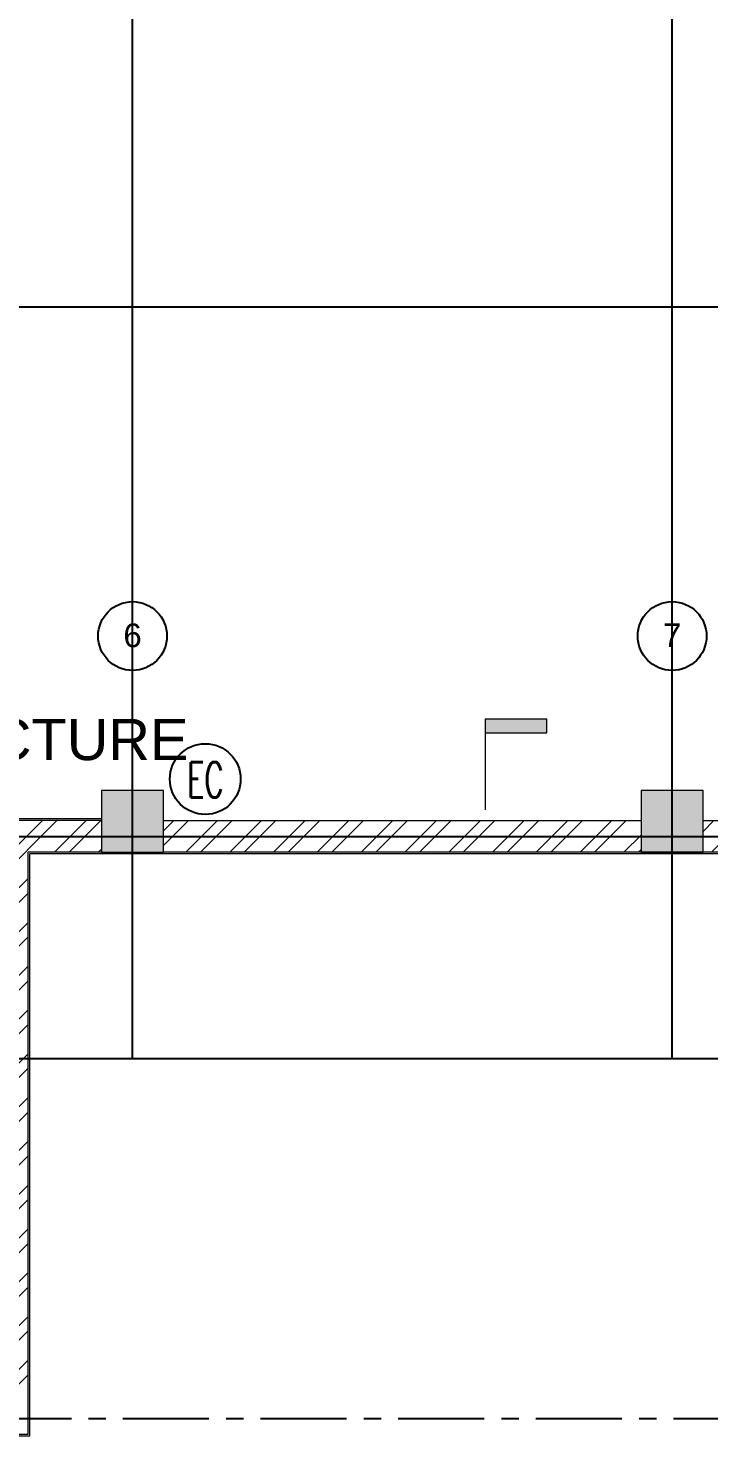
# Model space of a CAD drawing. Header units: millimetres. Extents: x 2659630 to 6742168, y -2425387 to -732288.
# Drawn here: x 2785862 to 2790807, y -1095297 to -1085064 of the extents above; entities that cross this region are included whole.
import ezdxf
from ezdxf.enums import TextEntityAlignment as Align

# ---------------------------------------------------------------- set-up
doc = ezdxf.new("R2010")
doc.units = ezdxf.units.MM
doc.linetypes.add('CENTER', pattern=[2, 1.25, -0.25, 0.25, -0.25])
for name, color, linetype, lineweight in [('A-hatch', 253, 'Continuous', 0), ('A-PLASTER', 50, 'Continuous', 0), ('A-RCC', 2, 'Continuous', 0), ('A-WALL', 113, 'Continuous', 9), ('A-WALL-PATT', 111, 'Continuous', 0), ('G-ANNO-SYMB', 111, 'Continuous', 9), ('licensing text', 7, 'Continuous', 5), ('S-GRID-IDEN', 1, 'Continuous', 9)]:
    doc.layers.add(name, color=color, linetype=linetype, lineweight=lineweight)
for name, color, linetype in [('A-LINE 08', 8, 'Continuous'), ('S-COLUMN CIRCLE', 9, 'Continuous'), ('S-COLUMN NO', 2, 'Continuous'), ('S-GRIDE LINE', 8, 'CENTER')]:
    doc.layers.add(name, color=color, linetype=linetype)
doc.styles.add('Arial', font='arial.ttf', dxfattribs={"height": 123})
doc.styles.add('Arial_2', font='arial.ttf', dxfattribs={"height": 121.981135385479})
doc.styles.add('ROMANS', font='r.shx', dxfattribs={"width": 0.7})
pattern_1 = [(45, (2608280.391754449, -1264690.882307726), (-159.0990257669732, 159.0990257669732), []), (45, (2608386.457771449, -1264690.882307726), (-159.0990257669732, 159.0990257669732), [])]

# ---------------------------------------------------------------- blocks, each defined once
blk = doc.blocks.new('Grid - M_Grid Head - Circle_02-314212-GROUND FLOOR PLAN_01')
at = {"layer": 'A-LINE 08'}
blk.add_circle((0, 0), 5.000000000000004, dxfattribs=at)
blk = doc.blocks.new('Section - M_Section Tail - Filled-28045-GROUND FLOOR PLAN-01')
at = {"layer": 'G-ANNO-SYMB'}
blk.add_hatch(color=256, dxfattribs=at).paths.add_polyline_path([(0, 8.999999999999996), (0, 0), (-2, 0), (-2, 8.999999999999996)], flags=0)
for p, q in [((0, 8.999999999999996), (-2, 8.999999999999996)), ((-2, 8.999999999999996), (-2, 0)), ((0, 0), (0, 8.999999999999996)), ((-2, 0), (0, 0))]:
    blk.add_line(p, q, dxfattribs=at)

msp = doc.modelspace()

# ---------------------------------------------------------------- hatches: boundary and pattern name
at = {"layer": 'A-hatch', "true_color": 0x939598}
h = msp.add_hatch(color=252, dxfattribs=at)
h.dxf.hatch_style = 1
h.paths.add_polyline_path([(2794685.169795455, -1076354.800480256), (2794235.169795463, -1076354.79813326), (2794235.167448485, -1076804.793973931), (2794685.167448478, -1076804.796320929)])
h.paths.add_polyline_path([(2790765.169795504, -1076354.780035292), (2790315.169795508, -1076354.777688293), (2790315.167448537, -1076804.773528967), (2790765.16744853, -1076804.775875966)])
h.paths.add_polyline_path([(2786845.169795554, -1076354.759590327), (2786395.169795563, -1076354.757243329), (2786395.167448586, -1076804.753084003), (2786845.167448578, -1076804.755430999)])
h.paths.add_polyline_path([(2782925.169795612, -1076354.739145362), (2782475.169795616, -1076354.736798365), (2782475.167448642, -1076804.732729218), (2782925.167448631, -1076804.735076217)])
h.paths.add_polyline_path([(2779005.16979566, -1076354.718700398), (2778555.169795671, -1076354.716353399), (2778555.168596098, -1076584.716353397), (2779005.168596091, -1076584.718700395)])
h.paths.add_polyline_path([(2775085.169795722, -1076354.698255433), (2774635.169795727, -1076354.695908435), (2774635.16859615, -1076584.695908431), (2775085.168596152, -1076584.69825543)])
h.paths.add_polyline_path([(2771465.169837732, -1076354.679375135), (2771015.169837739, -1076354.677028136), (2771015.168638164, -1076584.677028134), (2771465.168638157, -1076584.67937513)])
h.paths.add_polyline_path([(2767955.169879762, -1076354.65700327), (2767505.169879762, -1076354.65465627), (2767505.16987974, -1076354.658721548), (2767735.164614903, -1076584.655855823), (2767955.168680178, -1076584.657003265)])
h.paths.add_polyline_path([(2767505.16987974, -1076354.658721548), (2767505.168680184, -1076584.654656268), (2767735.164614903, -1076584.655855823)])
h.paths.add_polyline_path([(2767735.150373595, -1080094.655761754), (2767505.150373593, -1080094.654562177), (2767505.148026599, -1080544.654562172), (2767735.148026599, -1080544.655761749)])
h.paths.add_polyline_path([(2767735.115064327, -1086864.651694801), (2767505.115064329, -1086864.650495223), (2767505.112717329, -1087314.650495219), (2767735.112717329, -1087314.651694795)])
h.paths.add_polyline_path([(2767955.094410716, -1090824.657003073), (2767735.094316674, -1090824.65585565), (2767505.09321115, -1091054.654562027), (2767505.09321115, -1091054.654656072), (2767955.093211142, -1091054.657003071)])
h.paths.add_polyline_path([(2767735.094316674, -1090824.65585565), (2767505.094410721, -1090824.654656073), (2767505.09321115, -1091054.654562027)])
h.paths.add_polyline_path([(2771465.094368709, -1090824.67530966), (2771015.094368713, -1090824.672962662), (2771015.093169142, -1091054.67296266), (2771465.093169132, -1091054.675309656)])
h.paths.add_polyline_path([(2775085.094326703, -1090824.694189962), (2774635.094326707, -1090824.691842962), (2774635.09312713, -1091054.691842958), (2775085.093127126, -1091054.694189958)])
h.paths.add_polyline_path([(2782925.095557934, -1090604.734985851), (2782475.095557941, -1090604.732638852), (2782475.093210936, -1091054.734102081), (2782925.09321093, -1091054.736449081)])
h.paths.add_polyline_path([(2786845.095557883, -1090604.755430815), (2786395.095557889, -1090604.753083816), (2786395.093210889, -1091054.753177854), (2786845.093210885, -1091054.755524852)])
h.paths.add_polyline_path([(2790765.095557833, -1090604.775875778), (2790315.095557842, -1090604.77352878), (2790315.093210844, -1091054.773622818), (2790765.093210833, -1091054.775969817)])
h.paths.add_polyline_path([(2794685.095557783, -1090604.796320744), (2794235.095557788, -1090604.793973746), (2794235.093210788, -1091054.794067783), (2794685.093210785, -1091054.796414781)])
h.paths.add_polyline_path([(2778980.114849864, -1086889.710437727), (2778580.114849867, -1086889.708351505), (2778580.112763645, -1087289.7083515), (2778980.112763641, -1087289.710437722)])
h.paths.add_polyline_path([(2778980.138746005, -1080144.714504621), (2778580.138746008, -1080144.7124184), (2778580.136659786, -1080544.712418396), (2778980.136659781, -1080544.714504616)])
h.paths.add_polyline_path([(2774975.150373505, -1080094.693522353), (2774745.150373505, -1080094.692322777), (2774745.148026505, -1080544.69232277), (2774975.148026505, -1080544.693522345)])
h.paths.add_polyline_path([(2774975.11387465, -1087092.773867416), (2774975.015244206, -1087092.773882591), (2774975.090065302, -1087058.406337379), (2774974.977870071, -1087006.62363598), (2774975.114323968, -1087006.623614986), (2774975.115064232, -1086864.689549441), (2774745.115064241, -1086864.688349865), (2774745.112717239, -1087314.688349858), (2774975.112717237, -1087314.689549435)])
h.paths.add_polyline_path([(2771355.149799816, -1080204.678801373), (2771245.14621423, -1080094.674068321), (2771125.150373546, -1080094.673442476), (2771125.14802655, -1080544.673442471), (2771355.148026548, -1080544.674642047)])
h.paths.add_polyline_path([(2771355.150373546, -1080094.674642055), (2771245.146214228, -1080094.674068321), (2771355.149799816, -1080204.678801373)], flags=17)
at = {"layer": 'A-WALL-PATT'}
h = msp.add_hatch(dxfattribs=at)
h.set_pattern_fill('ANSI32', color=256, scale=600, angle=360, style=0)
h.set_pattern_definition(pattern_1)
h.paths.add_polyline_path([(2785861.803518522, -1091054.759433486), (2786395.093210928, -1091054.745811399), (2786395.094410915, -1090824.667186581), (2784823.494283972, -1090824.703832472), (2784823.493083981, -1091054.782723208), (2785631.803437241, -1091054.765308494), (2785631.782576379, -1095054.506896443), (2785861.782657627, -1095054.506896443)])
h = msp.add_hatch(dxfattribs=at)
h.set_pattern_fill('ANSI32', color=256, scale=600, angle=360, style=0)
h.set_pattern_definition(pattern_1)
h.paths.add_polyline_path([(2790315.094410935, -1090824.78042951), (2786845.094410966, -1090824.658840901), (2786845.093210924, -1091054.748158398), (2790315.093211615, -1091054.841589631)])
h = msp.add_hatch(dxfattribs=at)
h.set_pattern_fill('ANSI32', color=256, scale=600, angle=360, style=0)
h.set_pattern_definition(pattern_1)
h.paths.add_polyline_path([(2794235.09441044, -1090824.779780026), (2790765.094410484, -1090824.761933419), (2790765.09321092, -1091054.759395567), (2790766.064382209, -1091054.759400632), (2794235.093210005, -1091054.944238621)])

# ---------------------------------------------------------------- linework, layer by layer
at = {"layer": 'A-LINE 08'}
for p, q in [((2764551.487231886, -1087089.665273333), (2796888.622901997, -1087089.665273333)), ((2764551.487231886, -1090939.665273333), (2796888.622901997, -1090939.665273333)), ((2766005.085387837, -1092554.646738679), (2822915.085387068, -1092554.943555756))]:
    msp.add_line(p, q, dxfattribs=at)
at = {"layer": 'A-PLASTER'}
for p, q in [((2786395.092679353, -1090812.667186618), (2784811.494346558, -1090812.704112278)), ((2785873.781395463, -1095296.506896443), (2785873.80345613, -1091066.72200601)), ((2794333.024103111, -1091066.949774141), (2785873.80345613, -1091066.72200601)), ((2781430.68942446, -1095296.506896443, -1.384654110253157e-08), (2785873.781395463, -1095296.506896443, -1.026688264902914e-08))]:
    msp.add_line(p, q, dxfattribs=at)
at = {"layer": 'A-RCC'}
for p, q in [((2786395.095557889, -1090604.753083816), (2786395.093210889, -1091054.753177854)), ((2786845.095557883, -1090604.755430815), (2786395.095557889, -1090604.753083816)), ((2786845.093210885, -1091054.755524852), (2786845.095557883, -1090604.755430815)), ((2786395.092959164, -1091054.745811398), (2786845.092959153, -1091054.748158396))]:
    msp.add_line(p, q, dxfattribs=at)
msp.add_lwpolyline([(2790765.093210833, -1091054.775969817), (2790765.095557833, -1090604.775875778), (2790315.095557842, -1090604.77352878), (2790315.093211468, -1091054.869747041), (2790766.064382209, -1091054.759400632), (2790316.06438222, -1091054.757053633)], dxfattribs=at)
at = {"layer": 'A-WALL'}
for p, q in [((2786395.092959164, -1090824.667186615), (2784823.494283972, -1090824.703832472)), ((2786845.093210924, -1090824.658840859), (2790315.094410935, -1090824.78042951)), ((2790765.094410485, -1090824.761933419), (2794235.094410442, -1090824.779780026)), ((2785861.78145713, -1095284.683279972), (2785861.803518522, -1091054.759433486)), ((2786395.093210928, -1091054.745811399), (2785861.803518522, -1091054.759433486)), ((2794345.071336104, -1091054.950098514), (2786845.093210923, -1091054.748158398)), ((2781442.68942446, -1095284.506896443), (2785861.78145805, -1095284.506896443))]:
    msp.add_line(p, q, dxfattribs=at)
at = {"layer": 'A-WALL', "color": 1}
msp.add_line((2786845.093210924, -1091054.768663271), (2786845.093210924, -1090824.658840859), dxfattribs=at)
at = {"layer": 'G-ANNO-SYMB'}
msp.add_line((2789181.16895163, -1090086.083314722), (2789181.16895163, -1090745.781098119), dxfattribs=at)
at = {"layer": 'S-COLUMN CIRCLE'}
msp.add_circle((2787148.220763029, -1090522.435950394), 257.1428571428572, dxfattribs=at)
at = {"layer": 'S-GRIDE LINE', "ltscale": 500}
msp.add_line((2771550.543794795, -1095169.506896443), (2803425.774549578, -1095169.506896443), dxfattribs=at)

# ---------------------------------------------------------------- block references
at = {"layer": 'G-ANNO-SYMB', "extrusion": (0, 0, -1), "xscale": -49.99999999999998, "yscale": 49.99999999999998, "zscale": 49.99999999999998, "rotation": 89.9999999999999}
msp.add_blockref('Section - M_Section Tail - Filled-28045-GROUND FLOOR PLAN-01', (-2789181.16895163, -1090186.083314722), dxfattribs=at)
at = {"layer": 'S-GRID-IDEN', "xscale": 49.99999999999998, "yscale": 49.99999999999998, "zscale": 49.99999999999998}
for p in [(2786620.169879675, -1089483.076127972), (2790540.169879675, -1089483.076127972)]:
    msp.add_blockref('Grid - M_Grid Head - Circle_02-314212-GROUND FLOOR PLAN_01', p, dxfattribs=at)

# ---------------------------------------------------------------- texts
at = {"layer": 'licensing text', "style": 'Arial'}
msp.add_text('EXISTING STRUCTURE', height=300, rotation=359.9999749804301, dxfattribs=at).set_placement((2782370.05878015, -1090384.978133542))
at = {"layer": 'S-COLUMN NO', "style": 'ROMANS', "width": 0.6}
msp.add_text('EC', height=257.1428571428572, dxfattribs=at).set_placement((2787149.589241072, -1090527.966474869, -5.857740542573181e-07), align=Align.MIDDLE_CENTER)

# ---------------------------------------------------------------- next in the draw order: texts
at = {"layer": 'S-GRID-IDEN', "char_height": 172.1182634730538, "width": 159.5921460558042, "attachment_point": 2, "line_spacing_factor": 0.9385317878468563, "style": 'Arial_2', "bg_fill": 3, "box_fill_scale": 1.25, "bg_fill_color": 0, "bg_fill_transparency": 0}
for s, insert in [('6', (2786620.108844916, -1089391.670700376)), ('7', (2790540.108844916, -1089391.670700376))]:
    msp.add_mtext(s, dxfattribs=dict(at, insert=insert))

# ---------------------------------------------------------------- next in the draw order: linework, layer by layer
at = {"layer": 'A-LINE 08'}
for p, q in [((2786620.169879675, -1092554.754257728), (2786620.169879675, -1072989.822344104)), ((2790540.169879675, -1092554.774702693), (2790540.169879675, -1072989.822344104))]:
    msp.add_line(p, q, dxfattribs=at)

doc.saveas('drawing.dxf')
